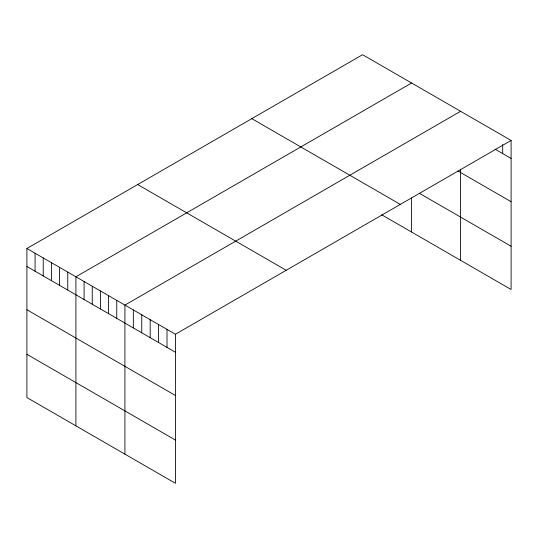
<?xml version="1.0" encoding="UTF-8"?>
<svg xmlns="http://www.w3.org/2000/svg" width="538" height="538" viewBox="0 0 538 538"><rect width="100%" height="100%" fill="white"/><g stroke="black" fill="none" stroke-linecap="round" stroke-linejoin="round"><path stroke-width="0.81" d="M26.9 248.502L175.422 334.246L175.422 483.299L26.9 397.555L26.9 248.502L362.578 54.701L511.1 140.445L511.1 289.498L381.637 214.756M411.59 82.993L75.912 276.794L75.912 425.847M460.602 111.292L124.924 305.093L124.924 454.146M175.422 334.246L511.1 140.445M494.967 149.134L511.1 158.441M457.878 170.963L511.1 201.689M419.761 193.519L511.1 246.249M251.804 118.656L400.326 204.4M137.674 184.547L286.196 270.291M26.9 266.498L175.422 352.242M26.9 309.747L175.422 395.497M26.9 354.307L175.422 440.05M502.687 144.588L502.687 153.586M460.602 169.208L460.602 260.345M411.59 197.95L411.59 232.046M167.009 329.39L167.009 347.387M158.589 324.528L158.589 342.524M150.176 319.673L150.176 337.669M141.756 314.811L141.756 332.807M133.343 309.955L133.343 327.951M116.759 300.379L116.759 318.375M108.589 295.665L108.589 313.661M100.418 290.944L100.418 308.94M92.247 286.229L92.247 304.226M84.083 281.515L84.083 299.511M67.741 272.08L67.741 290.076M59.577 267.366L59.577 285.362M51.406 262.645L51.406 280.648M43.235 257.931L43.235 275.927M35.071 253.216L35.071 271.213"/></g></svg>
